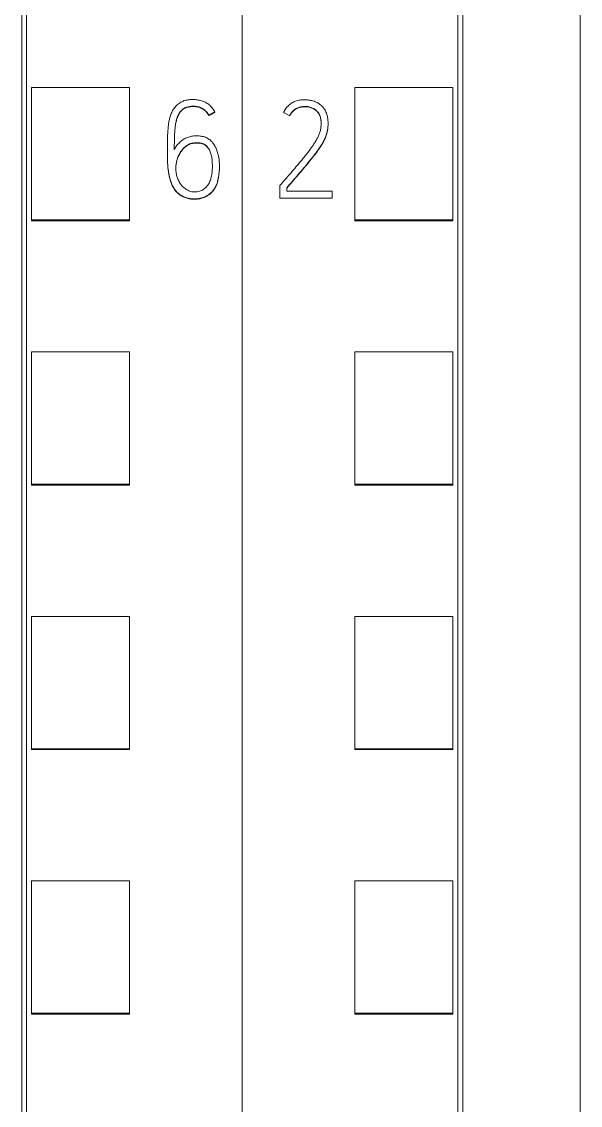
# Model space of a CAD drawing. Header units: millimetres. Extents: x 4137 to 6698, y 1400 to 3585.
# Drawn here: x 6003.35 to 6014.75, y 3292.87 to 3315 of the extents above; entities that cross this region are included whole.
import ezdxf

# ---------------------------------------------------------------- set-up
doc = ezdxf.new("R2010")
doc.units = ezdxf.units.MM
doc.layers.add('000-PI-Oprema', color=30, linetype='Continuous', lineweight=5)

msp = doc.modelspace()

# ---------------------------------------------------------------- linework, layer by layer
at = {"layer": '000-PI-Oprema', "color": 0, "linetype": 'ByBlock', "lineweight": 0}
for p, q in [((6007.848, 3360.465), (6007.848, 3247.047)), ((6007.848, 3360.465), (6007.848, 3247.047)), ((6003.448, 3249.37), (6003.448, 3358.185)), ((6012.248, 3358.185), (6012.248, 3249.37)), ((6003.548, 3310.955), (6003.548, 3313.657)), ((6003.548, 3313.657), (6005.548, 3313.657)), ((6005.548, 3310.955), (6005.548, 3313.657)), ((6010.148, 3310.955), (6010.148, 3313.657)), ((6012.148, 3313.657), (6010.148, 3313.657)), ((6012.148, 3310.955), (6012.148, 3313.657)), ((6007.292, 3313.155), (6007.292, 3313.149)), ((6007.164, 3313.089), (6007.164, 3313.083)), ((6009.6, 3312.915), (6009.6, 3312.921)), ((6006.32, 3312.351), (6006.32, 3312.345)), ((6007.384, 3312.052), (6007.384, 3312.058)), ((6008.618, 3311.398), (6009.683, 3311.398)), ((6009.683, 3311.392), (6008.618, 3311.392)), ((6009.683, 3311.537), (6008.757, 3311.537)), ((6009.683, 3311.398), (6009.683, 3311.537)), ((6009.683, 3311.398), (6009.683, 3311.392)), ((6003.548, 3310.934), (6003.548, 3310.955)), ((6003.548, 3310.955), (6005.548, 3310.955)), ((6003.548, 3310.934), (6005.548, 3310.934)), ((6005.548, 3310.934), (6005.548, 3310.955)), ((6010.148, 3310.934), (6010.148, 3310.955)), ((6012.148, 3310.955), (6010.148, 3310.955)), ((6012.148, 3310.934), (6010.148, 3310.934)), ((6012.148, 3310.934), (6012.148, 3310.955)), ((6003.548, 3305.554), (6003.548, 3308.255)), ((6003.548, 3308.255), (6005.548, 3308.255)), ((6005.548, 3305.554), (6005.548, 3308.255)), ((6010.148, 3305.554), (6010.148, 3308.255)), ((6012.148, 3308.255), (6010.148, 3308.255)), ((6012.148, 3305.554), (6012.148, 3308.255)), ((6003.548, 3305.534), (6003.548, 3305.554)), ((6003.548, 3305.554), (6005.548, 3305.554)), ((6003.548, 3305.534), (6005.548, 3305.534)), ((6005.548, 3305.534), (6005.548, 3305.554)), ((6010.148, 3305.534), (6010.148, 3305.554)), ((6012.148, 3305.554), (6010.148, 3305.554)), ((6012.148, 3305.534), (6010.148, 3305.534)), ((6012.148, 3305.534), (6012.148, 3305.554)), ((6003.548, 3300.152), (6003.548, 3302.854)), ((6003.548, 3302.854), (6005.548, 3302.854)), ((6005.548, 3300.152), (6005.548, 3302.854)), ((6010.148, 3300.152), (6010.148, 3302.854)), ((6012.148, 3302.854), (6010.148, 3302.854)), ((6012.148, 3300.152), (6012.148, 3302.854)), ((6003.548, 3300.152), (6005.548, 3300.152)), ((6003.548, 3300.134), (6003.548, 3300.152)), ((6003.548, 3300.134), (6005.548, 3300.134)), ((6005.548, 3300.134), (6005.548, 3300.152)), ((6010.148, 3300.134), (6010.148, 3300.152)), ((6012.148, 3300.152), (6010.148, 3300.152)), ((6012.148, 3300.134), (6010.148, 3300.134)), ((6012.148, 3300.134), (6012.148, 3300.152)), ((6003.548, 3294.751), (6003.548, 3297.452)), ((6003.548, 3297.452), (6005.548, 3297.452)), ((6005.548, 3294.751), (6005.548, 3297.452)), ((6010.148, 3294.751), (6010.148, 3297.452)), ((6012.148, 3297.452), (6010.148, 3297.452)), ((6012.148, 3294.751), (6012.148, 3297.452)), ((6003.548, 3294.751), (6005.548, 3294.751)), ((6003.548, 3294.734), (6003.548, 3294.751)), ((6003.548, 3294.734), (6005.548, 3294.734)), ((6005.548, 3294.734), (6005.548, 3294.751)), ((6010.148, 3294.734), (6010.148, 3294.751)), ((6012.148, 3294.751), (6010.148, 3294.751)), ((6012.148, 3294.734), (6010.148, 3294.734)), ((6012.148, 3294.734), (6012.148, 3294.751))]:
    msp.add_line(p, q, dxfattribs=at)
at = {"layer": '000-PI-Oprema', "color": 0, "linetype": 'ByBlock', "lineweight": 0, "ltscale": 0.25}
for p, q in [((6008.693, 3313.147), (6008.818, 3313.077)), ((6008.618, 3311.653), (6008.618, 3311.392)), ((6008.757, 3311.537), (6008.757, 3311.603))]:
    msp.add_line(p, q, dxfattribs=at)
at = {"layer": '000-PI-Oprema', "color": 0, "linetype": 'ByBlock', "lineweight": 0}
for points, knots in [([(6003.348, 3249.084), (6003.348, 3252.425), (6003.348, 3260.39), (6003.348, 3273.029), (6003.348, 3288.516), (6003.348, 3302.81), (6003.348, 3317.02), (6003.348, 3331.587), (6003.348, 3345.757), (6003.348, 3355.326), (6003.348, 3358.37)], [0, 0, 0, 0, 0.091483, 0.21812, 0.346206, 0.515858, 0.610111, 0.736264, 0.916066, 1, 1, 1, 1]), ([(6012.348, 3358.37), (6012.348, 3355.326), (6012.348, 3345.757), (6012.348, 3331.587), (6012.348, 3317.02), (6012.348, 3302.81), (6012.348, 3288.516), (6012.348, 3273.029), (6012.348, 3260.39), (6012.348, 3252.425), (6012.348, 3249.084)], [0, 0, 0, 0, 0.083934, 0.263736, 0.389889, 0.484142, 0.653794, 0.78188, 0.908517, 1, 1, 1, 1]), ([(6014.748, 3355.305), (6014.748, 3353.282), (6014.748, 3344.733), (6014.748, 3331.587), (6014.748, 3317.02), (6014.748, 3302.81), (6014.748, 3288.516), (6014.748, 3273.029), (6014.748, 3260.271), (6014.748, 3251.39), (6014.748, 3247.132), (6014.748, 3246.334)], [0, 0, 0, 0, 0.055935, 0.236292, 0.362833, 0.457376, 0.627551, 0.756032, 0.883059, 0.978086, 1, 1, 1, 1]), ([(6007.292, 3313.155), (6007.277, 3313.18), (6007.261, 3313.205), (6007.235, 3313.239), (6007.225, 3313.25), (6007.206, 3313.271), (6007.195, 3313.281), (6007.163, 3313.31), (6007.14, 3313.327), (6007.102, 3313.349), (6007.089, 3313.355), (6007.063, 3313.367), (6007.049, 3313.373), (6007.009, 3313.387), (6006.981, 3313.394), (6006.938, 3313.402), (6006.924, 3313.404), (6006.895, 3313.408), (6006.881, 3313.409), (6006.837, 3313.411), (6006.809, 3313.411), (6006.766, 3313.407), (6006.751, 3313.405), (6006.723, 3313.4), (6006.708, 3313.397), (6006.666, 3313.386), (6006.639, 3313.376), (6006.601, 3313.356), (6006.588, 3313.349), (6006.564, 3313.333), (6006.552, 3313.325), (6006.518, 3313.298), (6006.497, 3313.278), (6006.469, 3313.245), (6006.46, 3313.233), (6006.443, 3313.21), (6006.435, 3313.197), (6006.414, 3313.16), (6006.402, 3313.134), (6006.381, 3313.079), (6006.373, 3313.052), (6006.359, 3312.996), (6006.354, 3312.968), (6006.345, 3312.912), (6006.341, 3312.884), (6006.332, 3312.798), (6006.328, 3312.741), (6006.323, 3312.626), (6006.322, 3312.569), (6006.32, 3312.397), (6006.319, 3312.282), (6006.325, 3312.139), (6006.326, 3312.11), (6006.33, 3312.053), (6006.332, 3312.025), (6006.342, 3311.939), (6006.35, 3311.883), (6006.367, 3311.812), (6006.371, 3311.798), (6006.379, 3311.77), (6006.383, 3311.756), (6006.397, 3311.715), (6006.408, 3311.689), (6006.426, 3311.649), (6006.432, 3311.637), (6006.446, 3311.611), (6006.454, 3311.599), (6006.478, 3311.562), (6006.495, 3311.539), (6006.526, 3311.508), (6006.536, 3311.498), (6006.559, 3311.48), (6006.571, 3311.471), (6006.607, 3311.447), (6006.633, 3311.434), (6006.673, 3311.417), (6006.687, 3311.412), (6006.714, 3311.403), (6006.728, 3311.399), (6006.77, 3311.388), (6006.799, 3311.384), (6006.842, 3311.38), (6006.857, 3311.379), (6006.886, 3311.379), (6006.9, 3311.379), (6006.944, 3311.382), (6006.972, 3311.386), (6007.014, 3311.397), (6007.028, 3311.401), (6007.056, 3311.41), (6007.069, 3311.415), (6007.109, 3311.433), (6007.134, 3311.447), (6007.17, 3311.472), (6007.182, 3311.48), (6007.204, 3311.499), (6007.215, 3311.509), (6007.246, 3311.54), (6007.264, 3311.562), (6007.287, 3311.598), (6007.295, 3311.611), (6007.308, 3311.637), (6007.314, 3311.65), (6007.33, 3311.69), (6007.339, 3311.718), (6007.35, 3311.76), (6007.353, 3311.774), (6007.359, 3311.802), (6007.362, 3311.816), (6007.369, 3311.859), (6007.373, 3311.888), (6007.382, 3311.974), (6007.385, 3312.031), (6007.382, 3312.117), (6007.38, 3312.146), (6007.374, 3312.203), (6007.369, 3312.232), (6007.357, 3312.289), (6007.349, 3312.317), (6007.331, 3312.373), (6007.321, 3312.4), (6007.296, 3312.453), (6007.281, 3312.478), (6007.248, 3312.526), (6007.23, 3312.548), (6007.197, 3312.578), (6007.186, 3312.588), (6007.162, 3312.604), (6007.15, 3312.612), (6007.124, 3312.626), (6007.11, 3312.632), (6007.083, 3312.642), (6007.069, 3312.647), (6007.026, 3312.658), (6006.998, 3312.663), (6006.954, 3312.667), (6006.939, 3312.668), (6006.91, 3312.669), (6006.895, 3312.668), (6006.851, 3312.666), (6006.822, 3312.662), (6006.779, 3312.652), (6006.765, 3312.648), (6006.737, 3312.639), (6006.724, 3312.633), (6006.684, 3312.616), (6006.659, 3312.601), (6006.623, 3312.577), (6006.611, 3312.568), (6006.588, 3312.549), (6006.577, 3312.54), (6006.546, 3312.509), (6006.526, 3312.487), (6006.491, 3312.44), (6006.476, 3312.415), (6006.462, 3312.389)], [0, 0, 0, 0, 0.015625, 0.015625, 0.023438, 0.023438, 0.03125, 0.03125, 0.046875, 0.046875, 0.054688, 0.054688, 0.0625, 0.0625, 0.078125, 0.078125, 0.085938, 0.085938, 0.09375, 0.09375, 0.109375, 0.109375, 0.117188, 0.117188, 0.125, 0.125, 0.140625, 0.140625, 0.148438, 0.148438, 0.15625, 0.15625, 0.171875, 0.171875, 0.179688, 0.179688, 0.1875, 0.1875, 0.203125, 0.203125, 0.21875, 0.21875, 0.234375, 0.234375, 0.25, 0.25, 0.28125, 0.28125, 0.3125, 0.3125, 0.375, 0.375, 0.390625, 0.390625, 0.40625, 0.40625, 0.4375, 0.4375, 0.445313, 0.445313, 0.453125, 0.453125, 0.46875, 0.46875, 0.476563, 0.476563, 0.484375, 0.484375, 0.5, 0.5, 0.507813, 0.507813, 0.515625, 0.515625, 0.53125, 0.53125, 0.539063, 0.539063, 0.546875, 0.546875, 0.5625, 0.5625, 0.570313, 0.570313, 0.578125, 0.578125, 0.59375, 0.59375, 0.601563, 0.601563, 0.609375, 0.609375, 0.625, 0.625, 0.632813, 0.632813, 0.640625, 0.640625, 0.65625, 0.65625, 0.664063, 0.664063, 0.671875, 0.671875, 0.6875, 0.6875, 0.695313, 0.695313, 0.703125, 0.703125, 0.71875, 0.71875, 0.75, 0.75, 0.765625, 0.765625, 0.78125, 0.78125, 0.796875, 0.796875, 0.8125, 0.8125, 0.828125, 0.828125, 0.84375, 0.84375, 0.851563, 0.851563, 0.859375, 0.859375, 0.867188, 0.867188, 0.875, 0.875, 0.890625, 0.890625, 0.898438, 0.898438, 0.90625, 0.90625, 0.921875, 0.921875, 0.929688, 0.929688, 0.9375, 0.9375, 0.953125, 0.953125, 0.960938, 0.960938, 0.96875, 0.96875, 0.984375, 0.984375, 1, 1, 1, 1]), ([(6008.757, 3311.603), (6008.796, 3311.649), (6008.835, 3311.695), (6008.913, 3311.787), (6008.952, 3311.833), (6009.03, 3311.924), (6009.069, 3311.97), (6009.147, 3312.062), (6009.185, 3312.109), (6009.261, 3312.202), (6009.299, 3312.249), (6009.353, 3312.321), (6009.371, 3312.345), (6009.406, 3312.394), (6009.424, 3312.419), (6009.457, 3312.469), (6009.473, 3312.494), (6009.503, 3312.546), (6009.518, 3312.573), (6009.536, 3312.614), (6009.542, 3312.628), (6009.553, 3312.656), (6009.559, 3312.67), (6009.573, 3312.713), (6009.58, 3312.742), (6009.591, 3312.801), (6009.595, 3312.831), (6009.599, 3312.876), (6009.6, 3312.891), (6009.6, 3312.921), (6009.6, 3312.937), (6009.598, 3312.982), (6009.595, 3313.012), (6009.587, 3313.056), (6009.584, 3313.071), (6009.576, 3313.1), (6009.571, 3313.115), (6009.561, 3313.143), (6009.555, 3313.157), (6009.542, 3313.184), (6009.534, 3313.197), (6009.522, 3313.216), (6009.518, 3313.222), (6009.509, 3313.234), (6009.504, 3313.241), (6009.489, 3313.258), (6009.479, 3313.269), (6009.458, 3313.29), (6009.447, 3313.301), (6009.429, 3313.314), (6009.423, 3313.319), (6009.41, 3313.327), (6009.403, 3313.331), (6009.37, 3313.351), (6009.343, 3313.363), (6009.3, 3313.378), (6009.285, 3313.382), (6009.256, 3313.39), (6009.241, 3313.393), (6009.211, 3313.399), (6009.196, 3313.4), (6009.166, 3313.403), (6009.151, 3313.404), (6009.121, 3313.405), (6009.106, 3313.404), (6009.076, 3313.403), (6009.06, 3313.402), (6009.015, 3313.397), (6008.985, 3313.391), (6008.942, 3313.377), (6008.928, 3313.372), (6008.907, 3313.362), (6008.9, 3313.359), (6008.887, 3313.352), (6008.88, 3313.349), (6008.847, 3313.33), (6008.823, 3313.312), (6008.789, 3313.282), (6008.778, 3313.271), (6008.757, 3313.249), (6008.748, 3313.237), (6008.721, 3313.201), (6008.706, 3313.175), (6008.693, 3313.147)], [0, 0, 0, 0, 0.0625, 0.0625, 0.125, 0.125, 0.1875, 0.1875, 0.25, 0.25, 0.3125, 0.3125, 0.34375, 0.34375, 0.375, 0.375, 0.40625, 0.40625, 0.4375, 0.4375, 0.453125, 0.453125, 0.46875, 0.46875, 0.5, 0.5, 0.53125, 0.53125, 0.546875, 0.546875, 0.5625, 0.5625, 0.59375, 0.59375, 0.609375, 0.609375, 0.625, 0.625, 0.640625, 0.640625, 0.65625, 0.65625, 0.664062, 0.664062, 0.671875, 0.671875, 0.6875, 0.6875, 0.703125, 0.703125, 0.710937, 0.710937, 0.71875, 0.71875, 0.75, 0.75, 0.765625, 0.765625, 0.78125, 0.78125, 0.796875, 0.796875, 0.8125, 0.8125, 0.828125, 0.828125, 0.84375, 0.84375, 0.875, 0.875, 0.890625, 0.890625, 0.898437, 0.898437, 0.90625, 0.90625, 0.9375, 0.9375, 0.953125, 0.953125, 0.96875, 0.96875, 1, 1, 1, 1]), ([(6006.462, 3312.389), (6006.462, 3312.45), (6006.463, 3312.511), (6006.465, 3312.602), (6006.466, 3312.632), (6006.468, 3312.693), (6006.47, 3312.724), (6006.473, 3312.784), (6006.476, 3312.815), (6006.483, 3312.875), (6006.487, 3312.905), (6006.496, 3312.95), (6006.499, 3312.965), (6006.507, 3312.995), (6006.511, 3313.01), (6006.525, 3313.054), (6006.537, 3313.083), (6006.555, 3313.117), (6006.559, 3313.123), (6006.567, 3313.137), (6006.571, 3313.143), (6006.585, 3313.162), (6006.595, 3313.174), (6006.611, 3313.191), (6006.616, 3313.196), (6006.628, 3313.206), (6006.634, 3313.211), (6006.653, 3313.225), (6006.666, 3313.233), (6006.687, 3313.243), (6006.694, 3313.246), (6006.709, 3313.251), (6006.716, 3313.254), (6006.739, 3313.26), (6006.754, 3313.263), (6006.784, 3313.268), (6006.8, 3313.27), (6006.831, 3313.272), (6006.846, 3313.272), (6006.877, 3313.271), (6006.893, 3313.27), (6006.923, 3313.265), (6006.946, 3313.261), (6006.968, 3313.254), (6006.983, 3313.249), (6006.99, 3313.247), (6007.012, 3313.238), (6007.026, 3313.231), (6007.052, 3313.215), (6007.065, 3313.207), (6007.084, 3313.192), (6007.09, 3313.187), (6007.101, 3313.176), (6007.106, 3313.171), (6007.122, 3313.154), (6007.132, 3313.142), (6007.149, 3313.116), (6007.157, 3313.103), (6007.164, 3313.089)], [0, 0, 0, 0, 0.125, 0.125, 0.1875, 0.1875, 0.25, 0.25, 0.3125, 0.3125, 0.375, 0.375, 0.40625, 0.40625, 0.4375, 0.4375, 0.5, 0.5, 0.515625, 0.515625, 0.53125, 0.53125, 0.5625, 0.5625, 0.578125, 0.578125, 0.59375, 0.59375, 0.625, 0.625, 0.640625, 0.640625, 0.65625, 0.65625, 0.6875, 0.6875, 0.71875, 0.71875, 0.75, 0.75, 0.78125, 0.78125, 0.8125, 0.828125, 0.828125, 0.84375, 0.84375, 0.875, 0.875, 0.90625, 0.90625, 0.921875, 0.921875, 0.9375, 0.9375, 0.96875, 0.96875, 1, 1, 1, 1]), ([(6007.164, 3313.083), (6007.15, 3313.111), (6007.133, 3313.136), (6007.107, 3313.164), (6007.102, 3313.17), (6007.09, 3313.18), (6007.084, 3313.185), (6007.066, 3313.2), (6007.041, 3313.217), (6007.013, 3313.231), (6006.984, 3313.243), (6006.97, 3313.248), (6006.94, 3313.256), (6006.925, 3313.259), (6006.894, 3313.263), (6006.879, 3313.265), (6006.832, 3313.266), (6006.802, 3313.265), (6006.756, 3313.258), (6006.741, 3313.254), (6006.711, 3313.246), (6006.696, 3313.241), (6006.675, 3313.231), (6006.669, 3313.227), (6006.655, 3313.22), (6006.649, 3313.215), (6006.63, 3313.202), (6006.612, 3313.187), (6006.597, 3313.169), (6006.587, 3313.157), (6006.582, 3313.151), (6006.568, 3313.133), (6006.56, 3313.119), (6006.545, 3313.093), (6006.538, 3313.079), (6006.527, 3313.05), (6006.521, 3313.036), (6006.507, 3312.992), (6006.5, 3312.962), (6006.488, 3312.902), (6006.483, 3312.872), (6006.476, 3312.811), (6006.474, 3312.781), (6006.47, 3312.72), (6006.468, 3312.689), (6006.466, 3312.628), (6006.465, 3312.597), (6006.463, 3312.505), (6006.462, 3312.444), (6006.462, 3312.383)], [0, 0, 0, 0, 0.0625, 0.0625, 0.078125, 0.078125, 0.09375, 0.09375, 0.125, 0.15625, 0.15625, 0.1875, 0.1875, 0.21875, 0.21875, 0.25, 0.25, 0.3125, 0.3125, 0.34375, 0.34375, 0.375, 0.375, 0.390625, 0.390625, 0.40625, 0.40625, 0.4375, 0.453125, 0.453125, 0.46875, 0.46875, 0.5, 0.5, 0.53125, 0.53125, 0.5625, 0.5625, 0.625, 0.625, 0.6875, 0.6875, 0.75, 0.75, 0.8125, 0.8125, 0.875, 0.875, 1, 1, 1, 1]), ([(6008.818, 3313.083), (6008.829, 3313.107), (6008.843, 3313.129), (6008.867, 3313.159), (6008.875, 3313.169), (6008.894, 3313.187), (6008.904, 3313.195), (6008.936, 3313.218), (6008.958, 3313.23), (6009.007, 3313.25), (6009.032, 3313.257), (6009.07, 3313.264), (6009.083, 3313.266), (6009.108, 3313.268), (6009.122, 3313.269), (6009.16, 3313.268), (6009.186, 3313.266), (6009.224, 3313.257), (6009.236, 3313.254), (6009.261, 3313.245), (6009.273, 3313.24), (6009.308, 3313.224), (6009.33, 3313.21), (6009.361, 3313.186), (6009.37, 3313.177), (6009.388, 3313.158), (6009.396, 3313.148), (6009.408, 3313.132), (6009.411, 3313.127), (6009.418, 3313.115), (6009.427, 3313.098), (6009.434, 3313.08), (6009.442, 3313.055), (6009.445, 3313.043), (6009.451, 3313.017), (6009.453, 3313.005), (6009.456, 3312.979), (6009.457, 3312.966), (6009.459, 3312.94), (6009.459, 3312.927), (6009.459, 3312.902), (6009.458, 3312.889), (6009.456, 3312.863), (6009.455, 3312.85), (6009.45, 3312.811), (6009.445, 3312.786), (6009.435, 3312.749), (6009.431, 3312.736), (6009.423, 3312.712), (6009.419, 3312.7), (6009.404, 3312.664), (6009.393, 3312.64), (6009.369, 3312.595), (6009.356, 3312.573), (6009.33, 3312.529), (6009.316, 3312.508), (6009.273, 3312.444), (6009.243, 3312.402), (6009.151, 3312.279), (6009.086, 3312.199), (6008.987, 3312.081), (6008.953, 3312.042), (6008.887, 3311.964), (6008.853, 3311.925), (6008.786, 3311.847), (6008.753, 3311.808), (6008.685, 3311.731), (6008.652, 3311.692), (6008.618, 3311.653)], [0, 0, 0, 0, 0.03125, 0.03125, 0.046875, 0.046875, 0.0625, 0.0625, 0.09375, 0.09375, 0.125, 0.125, 0.140625, 0.140625, 0.15625, 0.15625, 0.1875, 0.1875, 0.203125, 0.203125, 0.21875, 0.21875, 0.25, 0.25, 0.265625, 0.265625, 0.28125, 0.28125, 0.289063, 0.289063, 0.296875, 0.3125, 0.3125, 0.328125, 0.328125, 0.34375, 0.34375, 0.359375, 0.359375, 0.375, 0.375, 0.390625, 0.390625, 0.40625, 0.40625, 0.4375, 0.4375, 0.453125, 0.453125, 0.46875, 0.46875, 0.5, 0.5, 0.53125, 0.53125, 0.5625, 0.5625, 0.625, 0.625, 0.75, 0.75, 0.8125, 0.8125, 0.875, 0.875, 0.9375, 0.9375, 1, 1, 1, 1]), ([(6009.459, 3312.912), (6009.459, 3312.923), (6009.459, 3312.933), (6009.457, 3312.957), (6009.456, 3312.969), (6009.453, 3312.995), (6009.451, 3313.008), (6009.446, 3313.033), (6009.443, 3313.046), (6009.435, 3313.071), (6009.43, 3313.083), (6009.422, 3313.1), (6009.419, 3313.106), (6009.413, 3313.118), (6009.409, 3313.123), (6009.391, 3313.15), (6009.373, 3313.169), (6009.348, 3313.19), (6009.343, 3313.194), (6009.332, 3313.202), (6009.316, 3313.212), (6009.288, 3313.228), (6009.264, 3313.238), (6009.239, 3313.247), (6009.226, 3313.25), (6009.188, 3313.259), (6009.163, 3313.262), (6009.11, 3313.263), (6009.071, 3313.26), (6009.033, 3313.251), (6009.008, 3313.243), (6008.996, 3313.239), (6008.972, 3313.229), (6008.96, 3313.224), (6008.937, 3313.212), (6008.926, 3313.205), (6008.894, 3313.182), (6008.875, 3313.164), (6008.851, 3313.133), (6008.844, 3313.123), (6008.83, 3313.1), (6008.824, 3313.089), (6008.818, 3313.077)], [0, 0, 0, 0, 0.034384, 0.034384, 0.076368, 0.076368, 0.118351, 0.118351, 0.160334, 0.160334, 0.202317, 0.202317, 0.223309, 0.223309, 0.244301, 0.244301, 0.328267, 0.328267, 0.349259, 0.349259, 0.370251, 0.412234, 0.454217, 0.454217, 0.496201, 0.496201, 0.580167, 0.580167, 0.664134, 0.706117, 0.706117, 0.7481, 0.7481, 0.790084, 0.790084, 0.832067, 0.832067, 0.916033, 0.916033, 0.958017, 0.958017, 1, 1, 1, 1]), ([(6009.6, 3312.916), (6009.6, 3312.894), (6009.599, 3312.873), (6009.595, 3312.822), (6009.591, 3312.792), (6009.582, 3312.748), (6009.579, 3312.733), (6009.571, 3312.704), (6009.567, 3312.689), (6009.558, 3312.661), (6009.552, 3312.647), (6009.541, 3312.619), (6009.535, 3312.605), (6009.516, 3312.564), (6009.502, 3312.538), (6009.472, 3312.486), (6009.455, 3312.46), (6009.422, 3312.41), (6009.405, 3312.386), (6009.37, 3312.337), (6009.352, 3312.313), (6009.297, 3312.241), (6009.26, 3312.194), (6009.184, 3312.101), (6009.146, 3312.055), (6009.068, 3311.963), (6009.029, 3311.917), (6008.951, 3311.826), (6008.912, 3311.78), (6008.834, 3311.689), (6008.796, 3311.643), (6008.757, 3311.597)], [0, 0, 0, 0, 0.040253, 0.040253, 0.096709, 0.096709, 0.124936, 0.124936, 0.153164, 0.153164, 0.181392, 0.181392, 0.20962, 0.20962, 0.266076, 0.266076, 0.322531, 0.322531, 0.378987, 0.378987, 0.435443, 0.435443, 0.548354, 0.548354, 0.661266, 0.661266, 0.774177, 0.774177, 0.887089, 0.887089, 1, 1, 1, 1]), ([(6006.735, 3312.483), (6006.761, 3312.497), (6006.788, 3312.508), (6006.831, 3312.518), (6006.846, 3312.521), (6006.875, 3312.525), (6006.904, 3312.528), (6006.934, 3312.527), (6006.963, 3312.526), (6006.978, 3312.524), (6007.007, 3312.519), (6007.021, 3312.516), (6007.049, 3312.506), (6007.063, 3312.5), (6007.088, 3312.486), (6007.1, 3312.478), (6007.122, 3312.459), (6007.133, 3312.448), (6007.151, 3312.425), (6007.159, 3312.413), (6007.174, 3312.388), (6007.181, 3312.375), (6007.199, 3312.334), (6007.208, 3312.307), (6007.219, 3312.264), (6007.222, 3312.25), (6007.228, 3312.221), (6007.23, 3312.207), (6007.235, 3312.163), (6007.237, 3312.134), (6007.239, 3312.076), (6007.239, 3312.047), (6007.238, 3311.96), (6007.232, 3311.902), (6007.215, 3311.816), (6007.207, 3311.787), (6007.193, 3311.746), (6007.187, 3311.732), (6007.174, 3311.706), (6007.167, 3311.693), (6007.144, 3311.656), (6007.126, 3311.633), (6007.1, 3311.607), (6007.094, 3311.602), (6007.083, 3311.593), (6007.077, 3311.588), (6007.06, 3311.575), (6007.048, 3311.567), (6007.022, 3311.553), (6007.009, 3311.547), (6006.981, 3311.536), (6006.953, 3311.528), (6006.924, 3311.523), (6006.894, 3311.521), (6006.879, 3311.521), (6006.85, 3311.522), (6006.836, 3311.524), (6006.807, 3311.529), (6006.792, 3311.533), (6006.75, 3311.547), (6006.724, 3311.561), (6006.688, 3311.585), (6006.676, 3311.594), (6006.654, 3311.613), (6006.632, 3311.633), (6006.613, 3311.655), (6006.595, 3311.678), (6006.586, 3311.69), (6006.562, 3311.727), (6006.548, 3311.753), (6006.531, 3311.793), (6006.526, 3311.807), (6006.517, 3311.835), (6006.513, 3311.849), (6006.503, 3311.892), (6006.499, 3311.921), (6006.495, 3311.964), (6006.494, 3311.979), (6006.494, 3312.008), (6006.494, 3312.023), (6006.496, 3312.067), (6006.5, 3312.096), (6006.511, 3312.153), (6006.518, 3312.181), (6006.532, 3312.222), (6006.538, 3312.236), (6006.549, 3312.263), (6006.555, 3312.276), (6006.575, 3312.315), (6006.59, 3312.34), (6006.616, 3312.375), (6006.625, 3312.387), (6006.644, 3312.409), (6006.654, 3312.42), (6006.686, 3312.45), (6006.709, 3312.468), (6006.735, 3312.483)], [0, 0, 0, 0, 0.03125, 0.03125, 0.046875, 0.046875, 0.0625, 0.078125, 0.078125, 0.09375, 0.09375, 0.109375, 0.109375, 0.125, 0.125, 0.140625, 0.140625, 0.15625, 0.15625, 0.171875, 0.171875, 0.1875, 0.1875, 0.21875, 0.21875, 0.234375, 0.234375, 0.25, 0.25, 0.28125, 0.28125, 0.3125, 0.3125, 0.375, 0.375, 0.40625, 0.40625, 0.421875, 0.421875, 0.4375, 0.4375, 0.46875, 0.46875, 0.476563, 0.476563, 0.484375, 0.484375, 0.5, 0.5, 0.515625, 0.515625, 0.53125, 0.546875, 0.546875, 0.5625, 0.5625, 0.578125, 0.578125, 0.59375, 0.59375, 0.625, 0.625, 0.640625, 0.640625, 0.65625, 0.671875, 0.671875, 0.6875, 0.6875, 0.71875, 0.71875, 0.734375, 0.734375, 0.75, 0.75, 0.78125, 0.78125, 0.796875, 0.796875, 0.8125, 0.8125, 0.84375, 0.84375, 0.875, 0.875, 0.890625, 0.890625, 0.90625, 0.90625, 0.9375, 0.9375, 0.953125, 0.953125, 0.96875, 0.96875, 1, 1, 1, 1]), ([(6006.735, 3312.477), (6006.709, 3312.462), (6006.686, 3312.444), (6006.655, 3312.414), (6006.645, 3312.403), (6006.625, 3312.381), (6006.616, 3312.369), (6006.59, 3312.334), (6006.575, 3312.309), (6006.555, 3312.27), (6006.549, 3312.257), (6006.538, 3312.23), (6006.532, 3312.216), (6006.518, 3312.175), (6006.511, 3312.146), (6006.502, 3312.103), (6006.5, 3312.089), (6006.497, 3312.06), (6006.495, 3312.045), (6006.494, 3312.02), (6006.494, 3312.009), (6006.494, 3311.999)], [0, 0, 0, 0, 0.157122, 0.157122, 0.235682, 0.235682, 0.314243, 0.314243, 0.471365, 0.471365, 0.549925, 0.549925, 0.628486, 0.628486, 0.785608, 0.785608, 0.864168, 0.864168, 0.942729, 0.942729, 1, 1, 1, 1]), ([(6007.156, 3312.411), (6007.151, 3312.418), (6007.146, 3312.425), (6007.132, 3312.443), (6007.122, 3312.453), (6007.105, 3312.468), (6007.099, 3312.472), (6007.087, 3312.481), (6007.081, 3312.484), (6007.061, 3312.495), (6007.048, 3312.501), (6007.02, 3312.51), (6007.006, 3312.513), (6006.977, 3312.518), (6006.962, 3312.52), (6006.933, 3312.521), (6006.918, 3312.521), (6006.874, 3312.52), (6006.845, 3312.516), (6006.803, 3312.505), (6006.789, 3312.501), (6006.768, 3312.493), (6006.761, 3312.49), (6006.748, 3312.484), (6006.742, 3312.48), (6006.735, 3312.477)], [0, 0, 0, 0, 0.053837, 0.053837, 0.148453, 0.148453, 0.195761, 0.195761, 0.243069, 0.243069, 0.337686, 0.337686, 0.432302, 0.432302, 0.526918, 0.526918, 0.621535, 0.621535, 0.810767, 0.810767, 0.905384, 0.905384, 0.952692, 0.952692, 1, 1, 1, 1]), ([(6007.384, 3312.052), (6007.384, 3312.006), (6007.381, 3311.96), (6007.373, 3311.886), (6007.37, 3311.857), (6007.363, 3311.814), (6007.36, 3311.8), (6007.354, 3311.771), (6007.351, 3311.757), (6007.34, 3311.715), (6007.332, 3311.687), (6007.315, 3311.647), (6007.309, 3311.634), (6007.296, 3311.608), (6007.289, 3311.595), (6007.266, 3311.558), (6007.248, 3311.536), (6007.217, 3311.505), (6007.207, 3311.495), (6007.185, 3311.476), (6007.173, 3311.468), (6007.137, 3311.443), (6007.112, 3311.428), (6007.072, 3311.41), (6007.058, 3311.405), (6007.031, 3311.395), (6007.017, 3311.391), (6006.975, 3311.381), (6006.946, 3311.376), (6006.903, 3311.373), (6006.888, 3311.372), (6006.859, 3311.373), (6006.844, 3311.373), (6006.801, 3311.377), (6006.773, 3311.382), (6006.73, 3311.392), (6006.716, 3311.396), (6006.688, 3311.405), (6006.675, 3311.41), (6006.635, 3311.427), (6006.609, 3311.44), (6006.579, 3311.459), (6006.573, 3311.464), (6006.561, 3311.472), (6006.555, 3311.477), (6006.538, 3311.49), (6006.528, 3311.5), (6006.497, 3311.531), (6006.479, 3311.554), (6006.455, 3311.59), (6006.448, 3311.602), (6006.434, 3311.628), (6006.427, 3311.641), (6006.409, 3311.68), (6006.398, 3311.707), (6006.38, 3311.761), (6006.372, 3311.789), (6006.358, 3311.845), (6006.352, 3311.874), (6006.343, 3311.93), (6006.335, 3311.987), (6006.33, 3312.045), (6006.326, 3312.102), (6006.325, 3312.131), (6006.321, 3312.221), (6006.32, 3312.283), (6006.32, 3312.345)], [0, 0, 0, 0, 0.061961, 0.061961, 0.100808, 0.100808, 0.120232, 0.120232, 0.139655, 0.139655, 0.178502, 0.178502, 0.197926, 0.197926, 0.217349, 0.217349, 0.256196, 0.256196, 0.27562, 0.27562, 0.295043, 0.295043, 0.33389, 0.33389, 0.353314, 0.353314, 0.372737, 0.372737, 0.411584, 0.411584, 0.431008, 0.431008, 0.450431, 0.450431, 0.489278, 0.489278, 0.508702, 0.508702, 0.528125, 0.528125, 0.566972, 0.566972, 0.576684, 0.576684, 0.586396, 0.586396, 0.605819, 0.605819, 0.644666, 0.644666, 0.66409, 0.66409, 0.683513, 0.683513, 0.72236, 0.72236, 0.761207, 0.761207, 0.800054, 0.800054, 0.838901, 0.877748, 0.877748, 0.916595, 0.916595, 1, 1, 1, 1])]:
    msp.add_open_spline(points, degree=3, knots=knots, dxfattribs=at)
for points, weights in [([(6007.164, 3313.089), (6007.228, 3313.122), (6007.292, 3313.155)], [0.500000150618, 0.499999849382, 0.500000150618]), ([(6007.292, 3313.149), (6007.228, 3313.116), (6007.164, 3313.083)], [0.499999984441, 0.500000015559, 0.499999984441])]:
    msp.add_rational_spline(points, weights, degree=2, dxfattribs=at)

doc.saveas('drawing.dxf')
